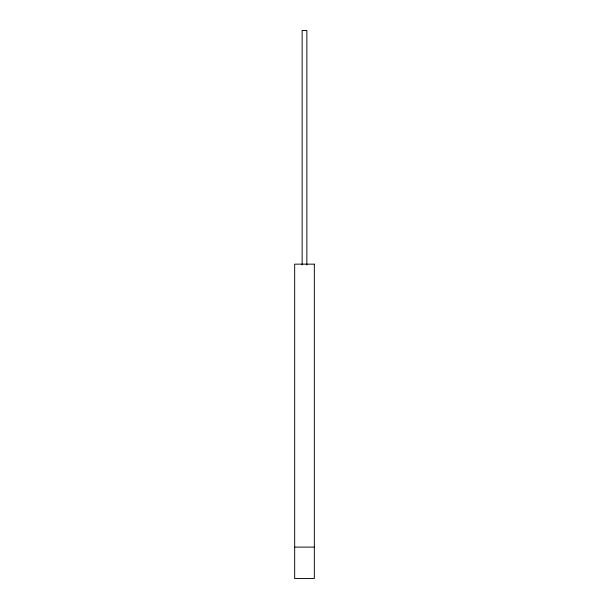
<?xml version="1.0" encoding="UTF-8"?>
<svg xmlns="http://www.w3.org/2000/svg" width="609" height="609" viewBox="0 0 609 609"><rect width="100%" height="100%" fill="white"/><g stroke="black" fill="none" stroke-linecap="round" stroke-linejoin="round"><path stroke-width="0.91" d="M294.672 547.11L314.328 547.11M306.86 264.915L306.86 30.45L302.14 30.45L302.14 264.915M314.328 264.154L294.672 264.154L294.672 578.55L314.328 578.55L314.328 264.154"/></g></svg>
